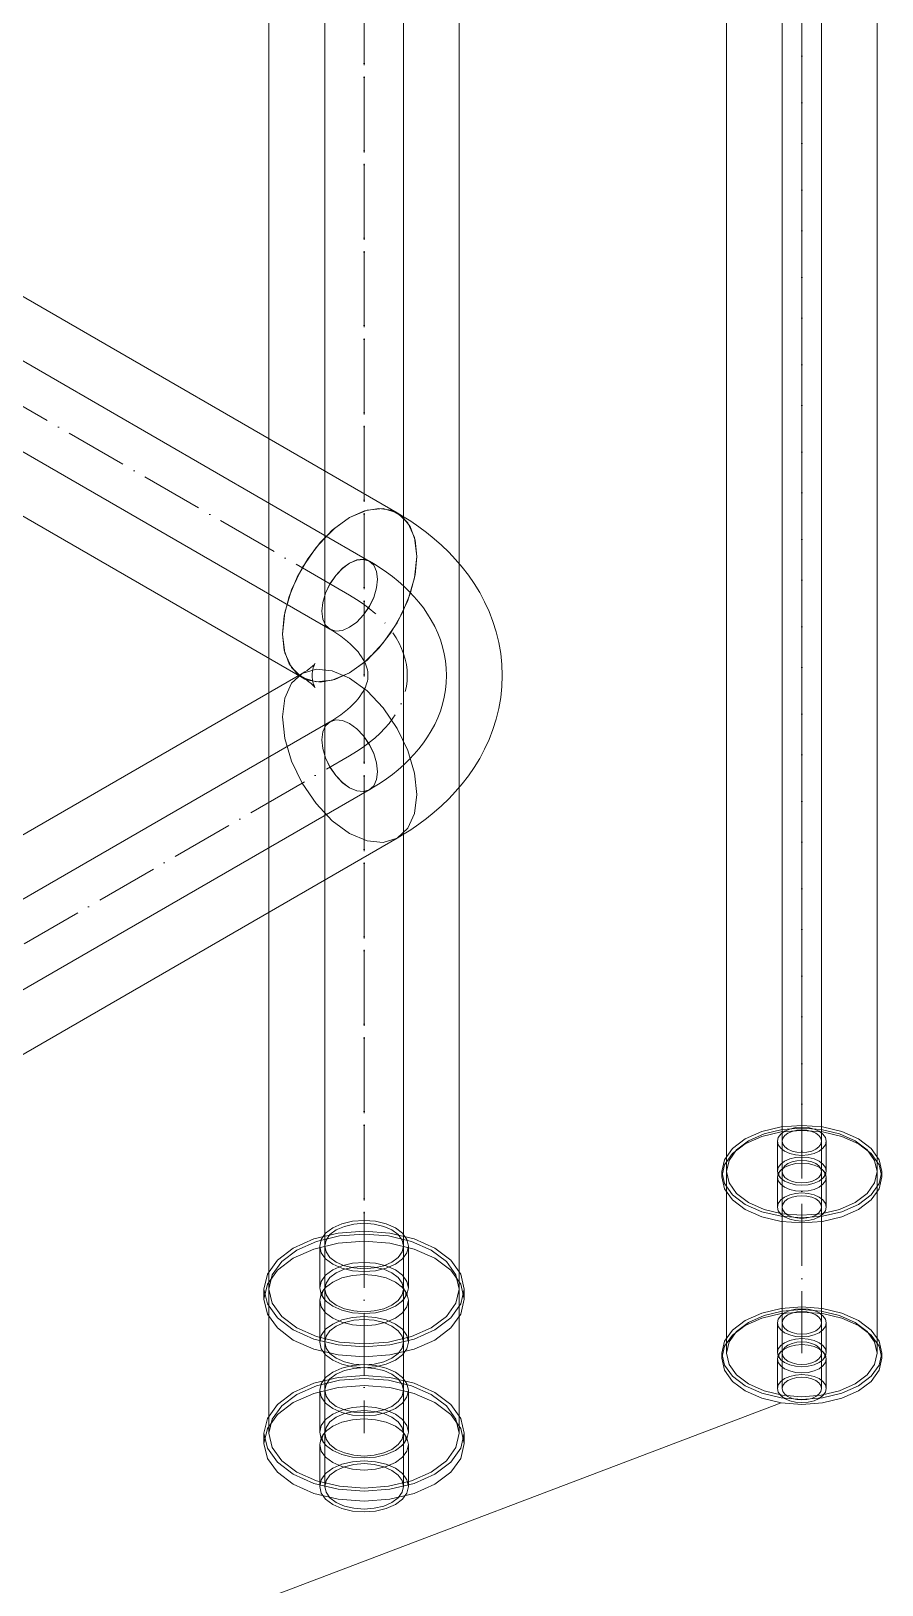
# Model space of a CAD drawing. Header units: millimetres. Extents: x -88595 to 880822, y -1054509 to -148035.
# Drawn here: x 444070.1 to 444207.6, y -317359.5 to -317108.7 of the extents above; entities that cross this region are included whole.
import ezdxf

# ---------------------------------------------------------------- set-up
doc = ezdxf.new("R2010")
doc.units = ezdxf.units.MM
doc.linetypes.add('$12$ADSK_Осевая', pattern=[14, 10, -2, 0, -2])
doc.linetypes.add('$13$ADSK_Осевая', pattern=[14, 10, -2, 0, -2])
for name, color, linetype, lineweight in [('Изоляция', 7, 'Continuous', 18), ('Марки', 7, 'Continuous', 20), ('Трубопровод', 7, 'Continuous', 18), ('Трубопроводы', 7, 'Continuous', 18)]:
    doc.layers.add(name, color=color, linetype=linetype, lineweight=lineweight)

# ---------------------------------------------------------------- blocks, each defined once
blk = doc.blocks.new('$0$ADSK_МедьПайка_Отвод-гнутая труба - Отвод _гнутая труба_-V123-В_ОВ3_2')
at = {"layer": 'Трубопроводы', "color": 134, "true_color": 0x00a6a6}
for points in [[(-8212.56, 1896.72, 0), (-8212.41, 1898.15, 0), (-8211.96, 1899.66, 0), (-8211.24, 1901.14, 0), (-8210.31, 1902.5, 0), (-8209.23, 1903.65, 0), (-8208.07, 1904.49, 0), (-8206.91, 1904.99, 0), (-8205.82, 1905.1, 0), (-8204.89, 1904.81, 0), (-8204.18, 1904.15, 0), (-8203.73, 1903.15, 0), (-8203.58, 1901.9, 0)], [(-8192.42, 1886.35, 0), (-8192.46, 1887.52, 0), (-8192.58, 1888.69, 0), (-8192.78, 1889.84, 0), (-8193.06, 1890.98, 0), (-8193.41, 1892.09, 0), (-8193.83, 1893.18, 0), (-8194.32, 1894.24, 0), (-8194.88, 1895.27, 0), (-8195.49, 1896.27, 0), (-8196.15, 1897.24, 0), (-8196.87, 1898.17, 0), (-8197.64, 1899.06, 0), (-8198.46, 1899.93, 0), (-8199.32, 1900.76, 0), (-8200.22, 1901.55, 0), (-8201.16, 1902.31, 0), (-8202.14, 1903.04, 0), (-8203.16, 1903.74, 0), (-8204.21, 1904.4, 0), (-8204.89, 1904.81, 0)], [(-8203.58, 1901.9, 0), (-8203.73, 1900.47, 0), (-8204.18, 1898.96, 0), (-8204.89, 1897.48, 0), (-8205.82, 1896.12, 0), (-8206.91, 1894.97, 0), (-8208.07, 1894.12, 0), (-8209.23, 1893.63, 0), (-8210.31, 1893.52, 0), (-8211.24, 1893.81, 0), (-8211.96, 1894.47, 0), (-8212.41, 1895.46, 0), (-8212.56, 1896.72, 0)], [(-8205.12, 1886.35, 0), (-8205.13, 1886.64, 0), (-8205.16, 1886.94, 0), (-8205.21, 1887.24, 0), (-8205.29, 1887.56, 0), (-8205.39, 1887.89, 0), (-8205.53, 1888.23, 0), (-8205.69, 1888.58, 0), (-8205.89, 1888.95, 0), (-8206.13, 1889.34, 0), (-8206.4, 1889.73, 0), (-8206.72, 1890.14, 0), (-8207.07, 1890.56, 0), (-8207.48, 1890.98, 0), (-8207.92, 1891.41, 0), (-8208.41, 1891.84, 0), (-8208.95, 1892.28, 0), (-8209.52, 1892.71, 0), (-8210.14, 1893.13, 0), (-8210.8, 1893.55, 0), (-8211.24, 1893.81, 0)], [(-8205.12, 1886.35, 0), (-8205.13, 1886.05, 0), (-8205.16, 1885.76, 0), (-8205.21, 1885.45, 0), (-8205.29, 1885.14, 0), (-8205.39, 1884.81, 0), (-8205.53, 1884.47, 0), (-8205.69, 1884.11, 0), (-8205.89, 1883.74, 0), (-8206.13, 1883.36, 0), (-8206.4, 1882.96, 0), (-8206.72, 1882.55, 0), (-8207.07, 1882.13, 0), (-8207.48, 1881.71, 0), (-8207.92, 1881.28, 0), (-8208.41, 1880.85, 0), (-8208.95, 1880.42, 0), (-8209.52, 1879.99, 0), (-8210.14, 1879.56, 0), (-8210.8, 1879.15, 0), (-8211.24, 1878.88, 0)], [(-8192.42, 1886.35, 0), (-8192.46, 1885.17, 0), (-8192.58, 1884.01, 0), (-8192.78, 1882.85, 0), (-8193.06, 1881.72, 0), (-8193.41, 1880.6, 0), (-8193.83, 1879.51, 0), (-8194.32, 1878.45, 0), (-8194.88, 1877.42, 0), (-8195.49, 1876.42, 0), (-8196.15, 1875.46, 0), (-8196.87, 1874.53, 0), (-8197.64, 1873.63, 0), (-8198.46, 1872.77, 0), (-8199.32, 1871.94, 0), (-8200.22, 1871.14, 0), (-8201.16, 1870.38, 0), (-8202.14, 1869.65, 0), (-8203.16, 1868.96, 0), (-8204.21, 1868.29, 0), (-8204.89, 1867.89, 0)], [(-8203.58, 1870.79, 0), (-8203.73, 1872.22, 0), (-8204.18, 1873.73, 0), (-8204.89, 1875.22, 0), (-8205.82, 1876.58, 0), (-8206.91, 1877.72, 0), (-8208.07, 1878.57, 0), (-8209.23, 1879.06, 0), (-8210.31, 1879.17, 0), (-8211.24, 1878.88, 0), (-8211.96, 1878.22, 0), (-8212.41, 1877.23, 0), (-8212.56, 1875.98, 0)], [(-8212.56, 1875.98, 0), (-8212.41, 1874.55, 0), (-8211.96, 1873.04, 0), (-8211.24, 1871.55, 0), (-8210.31, 1870.19, 0), (-8209.23, 1869.05, 0), (-8208.07, 1868.2, 0), (-8206.91, 1867.71, 0), (-8205.82, 1867.6, 0), (-8204.89, 1867.89, 0), (-8204.18, 1868.55, 0), (-8203.73, 1869.54, 0), (-8203.58, 1870.79, 0)]]:
    blk.add_polyline3d(points, dxfattribs=at)
blk = doc.blocks.new('$0$ADSK_МедьПайка_Муфта - Муфта медная под пайку-4466393-В_ОВ3_2')
at = {"layer": 'Трубопроводы', "color": 134, "true_color": 0x00a6a6}
for p, q in [((-8212.91, 1770.95), (-8212.91, 1764.18)), ((-8212.1, 1770.95), (-8212.1, 1755.44)), ((-8199.4, 1755.44), (-8199.4, 1770.95)), ((-8198.59, 1764.18), (-8198.59, 1770.95)), ((-8212.91, 1762.22), (-8212.91, 1755.44)), ((-8198.59, 1755.44), (-8198.59, 1762.22))]:
    blk.add_line(p, q, dxfattribs=at)
for points in [[(-8200.68, 1773.88, 0), (-8202.17, 1774.53, 0), (-8203.89, 1774.95, 0), (-8205.75, 1775.09, 0), (-8207.6, 1774.95, 0), (-8209.33, 1774.53, 0), (-8210.81, 1773.88, 0), (-8211.95, 1773.02, 0), (-8212.66, 1772.02, 0), (-8212.91, 1770.95, 0), (-8212.66, 1769.88, 0), (-8211.95, 1768.89, 0), (-8210.81, 1768.03, 0)], [(-8210.24, 1768.36, 0), (-8211.25, 1769.12, 0), (-8211.88, 1770, 0), (-8212.1, 1770.95, 0), (-8211.88, 1771.9, 0), (-8211.25, 1772.79, 0), (-8210.24, 1773.55, 0), (-8208.92, 1774.13, 0), (-8207.39, 1774.49, 0), (-8205.75, 1774.62, 0), (-8204.1, 1774.49, 0), (-8202.57, 1774.13, 0), (-8201.26, 1773.55, 0)], [(-8210.81, 1768.03, 0), (-8209.33, 1767.37, 0), (-8207.6, 1766.96, 0), (-8205.75, 1766.82, 0), (-8203.89, 1766.96, 0), (-8202.17, 1767.37, 0), (-8200.68, 1768.03, 0), (-8199.55, 1768.89, 0), (-8198.83, 1769.88, 0), (-8198.59, 1770.95, 0), (-8198.83, 1772.02, 0), (-8199.55, 1773.02, 0), (-8200.68, 1773.88, 0)], [(-8201.26, 1773.55, 0), (-8200.25, 1772.79, 0), (-8199.61, 1771.9, 0), (-8199.4, 1770.95, 0), (-8199.61, 1770, 0), (-8200.25, 1769.12, 0), (-8201.26, 1768.36, 0), (-8202.57, 1767.78, 0), (-8204.1, 1767.41, 0), (-8205.75, 1767.29, 0), (-8207.39, 1767.41, 0), (-8208.92, 1767.78, 0), (-8210.24, 1768.36, 0)], [(-8200.68, 1767.1, 0), (-8202.17, 1767.76, 0), (-8203.89, 1768.17, 0), (-8205.75, 1768.31, 0), (-8207.6, 1768.17, 0), (-8209.33, 1767.76, 0), (-8210.81, 1767.1, 0), (-8211.95, 1766.24, 0), (-8212.66, 1765.25, 0), (-8212.91, 1764.18, 0), (-8212.66, 1763.11, 0), (-8211.95, 1762.11, 0), (-8210.81, 1761.25, 0)], [(-8210.81, 1759.29, 0), (-8211.95, 1760.15, 0), (-8212.66, 1761.15, 0), (-8212.91, 1762.22, 0), (-8212.66, 1763.29, 0), (-8211.95, 1764.28, 0), (-8210.81, 1765.14, 0), (-8209.33, 1765.8, 0), (-8207.6, 1766.21, 0), (-8205.75, 1766.35, 0), (-8203.89, 1766.21, 0), (-8202.17, 1765.8, 0), (-8200.68, 1765.14, 0)], [(-8210.81, 1761.25, 0), (-8209.33, 1760.6, 0), (-8207.6, 1760.18, 0), (-8205.75, 1760.04, 0), (-8203.89, 1760.18, 0), (-8202.17, 1760.6, 0), (-8200.68, 1761.25, 0), (-8199.55, 1762.11, 0), (-8198.83, 1763.11, 0), (-8198.59, 1764.18, 0), (-8198.83, 1765.25, 0), (-8199.55, 1766.24, 0), (-8200.68, 1767.1, 0)], [(-8211.82, 1764.41, 0), (-8211.93, 1764.3, 0), (-8212.03, 1764.19, 0), (-8212.12, 1764.08, 0), (-8212.2, 1763.98, 0), (-8212.27, 1763.88, 0), (-8212.33, 1763.79, 0), (-8212.38, 1763.7, 0), (-8212.41, 1763.62, 0), (-8212.45, 1763.54, 0), (-8212.47, 1763.46, 0), (-8212.49, 1763.39, 0), (-8212.5, 1763.32, 0), (-8212.5, 1763.26, 0), (-8212.51, 1763.2, 0), (-8212.5, 1763.13, 0), (-8212.5, 1763.07, 0), (-8212.49, 1763, 0), (-8212.47, 1762.93, 0), (-8212.44, 1762.85, 0), (-8212.41, 1762.77, 0), (-8212.37, 1762.69, 0), (-8212.33, 1762.6, 0), (-8212.27, 1762.5, 0), (-8212.2, 1762.41, 0), (-8212.12, 1762.3, 0), (-8212.03, 1762.2, 0), (-8211.93, 1762.09, 0), (-8211.82, 1761.98, 0)], [(-8200.68, 1765.14, 0), (-8199.55, 1764.28, 0), (-8198.83, 1763.29, 0), (-8198.59, 1762.22, 0), (-8198.83, 1761.15, 0), (-8199.55, 1760.15, 0), (-8200.68, 1759.29, 0), (-8202.17, 1758.64, 0), (-8203.89, 1758.22, 0), (-8205.75, 1758.08, 0), (-8207.6, 1758.22, 0), (-8209.33, 1758.64, 0), (-8210.81, 1759.29, 0)], [(-8199.68, 1764.41, 0), (-8199.56, 1764.3, 0), (-8199.46, 1764.19, 0), (-8199.37, 1764.08, 0), (-8199.29, 1763.98, 0), (-8199.22, 1763.88, 0), (-8199.16, 1763.79, 0), (-8199.12, 1763.7, 0), (-8199.08, 1763.62, 0), (-8199.05, 1763.54, 0), (-8199.02, 1763.46, 0), (-8199.01, 1763.39, 0), (-8198.99, 1763.32, 0), (-8198.99, 1763.26, 0), (-8198.99, 1763.2, 0), (-8198.99, 1763.13, 0), (-8199, 1763.07, 0), (-8199.01, 1763, 0), (-8199.02, 1762.93, 0), (-8199.05, 1762.85, 0), (-8199.08, 1762.77, 0), (-8199.12, 1762.69, 0), (-8199.17, 1762.6, 0), (-8199.22, 1762.5, 0), (-8199.29, 1762.41, 0), (-8199.37, 1762.3, 0), (-8199.46, 1762.2, 0), (-8199.57, 1762.09, 0), (-8199.68, 1761.98, 0)], [(-8210.81, 1752.52, 0), (-8211.95, 1753.37, 0), (-8212.66, 1754.37, 0), (-8212.91, 1755.44, 0), (-8212.66, 1756.51, 0), (-8211.95, 1757.51, 0), (-8210.81, 1758.36, 0), (-8209.33, 1759.02, 0), (-8207.6, 1759.43, 0), (-8205.75, 1759.57, 0), (-8203.89, 1759.43, 0), (-8202.17, 1759.02, 0), (-8200.68, 1758.36, 0)], [(-8201.26, 1758.03, 0), (-8202.57, 1758.61, 0), (-8204.1, 1758.98, 0), (-8205.75, 1759.11, 0), (-8207.39, 1758.98, 0), (-8208.92, 1758.61, 0), (-8210.24, 1758.03, 0), (-8211.25, 1757.27, 0), (-8211.88, 1756.39, 0), (-8212.1, 1755.44, 0), (-8211.88, 1754.49, 0), (-8211.25, 1753.61, 0), (-8210.24, 1752.85, 0)], [(-8200.68, 1758.36, 0), (-8199.55, 1757.51, 0), (-8198.83, 1756.51, 0), (-8198.59, 1755.44, 0), (-8198.83, 1754.37, 0), (-8199.55, 1753.37, 0), (-8200.68, 1752.52, 0), (-8202.17, 1751.86, 0), (-8203.89, 1751.45, 0), (-8205.75, 1751.31, 0), (-8207.6, 1751.45, 0), (-8209.33, 1751.86, 0), (-8210.81, 1752.52, 0)], [(-8210.24, 1752.85, 0), (-8208.92, 1752.26, 0), (-8207.39, 1751.9, 0), (-8205.75, 1751.77, 0), (-8204.1, 1751.9, 0), (-8202.57, 1752.26, 0), (-8201.26, 1752.85, 0), (-8200.25, 1753.61, 0), (-8199.61, 1754.49, 0), (-8199.4, 1755.44, 0), (-8199.61, 1756.39, 0), (-8200.25, 1757.27, 0), (-8201.26, 1758.03, 0)]]:
    blk.add_polyline3d(points, dxfattribs=at)
blk = doc.blocks.new('$0$ADSK_МедьПайка_Муфта - Муфта медная под пайку-V128-В_ОВ3_2')
at = {"layer": 'Трубопроводы', "color": 190, "true_color": 0x8000ff}
for p, q in [((-8138.97, 1781.84), (-8138.97, 1777.03)), ((-8138.21, 1781.84), (-8138.21, 1771.23)), ((-8131.86, 1771.23), (-8131.86, 1781.84)), ((-8131.1, 1777.03), (-8131.1, 1781.84)), ((-8138.97, 1776.05), (-8138.97, 1771.23)), ((-8131.1, 1771.23), (-8131.1, 1776.05))]:
    blk.add_line(p, q, dxfattribs=at)
for points in [[(-8132.25, 1783.45, 0), (-8133.07, 1783.81, 0), (-8134.02, 1784.04, 0), (-8135.04, 1784.12, 0), (-8136.05, 1784.04, 0), (-8137, 1783.81, 0), (-8137.82, 1783.45, 0), (-8138.44, 1782.98, 0), (-8138.84, 1782.43, 0), (-8138.97, 1781.84, 0), (-8138.84, 1781.26, 0), (-8138.44, 1780.71, 0), (-8137.82, 1780.24, 0)], [(-8137.28, 1780.55, 0), (-8137.79, 1780.93, 0), (-8138.1, 1781.37, 0), (-8138.21, 1781.84, 0), (-8138.1, 1782.32, 0), (-8137.79, 1782.76, 0), (-8137.28, 1783.14, 0), (-8136.62, 1783.43, 0), (-8135.86, 1783.62, 0), (-8135.04, 1783.68, 0), (-8134.21, 1783.62, 0), (-8133.45, 1783.43, 0), (-8132.79, 1783.14, 0)], [(-8137.82, 1780.24, 0), (-8137, 1779.88, 0), (-8136.05, 1779.65, 0), (-8135.04, 1779.57, 0), (-8134.02, 1779.65, 0), (-8133.07, 1779.88, 0), (-8132.25, 1780.24, 0), (-8131.63, 1780.71, 0), (-8131.23, 1781.26, 0), (-8131.1, 1781.84, 0), (-8131.23, 1782.43, 0), (-8131.63, 1782.98, 0), (-8132.25, 1783.45, 0)], [(-8132.79, 1783.14, 0), (-8132.29, 1782.76, 0), (-8131.97, 1782.32, 0), (-8131.86, 1781.84, 0), (-8131.97, 1781.37, 0), (-8132.29, 1780.93, 0), (-8132.79, 1780.55, 0), (-8133.45, 1780.26, 0), (-8134.21, 1780.07, 0), (-8135.04, 1780.01, 0), (-8135.86, 1780.07, 0), (-8136.62, 1780.26, 0), (-8137.28, 1780.55, 0)], [(-8132.25, 1778.63, 0), (-8133.07, 1779, 0), (-8134.02, 1779.22, 0), (-8135.04, 1779.3, 0), (-8136.05, 1779.22, 0), (-8137, 1779, 0), (-8137.82, 1778.63, 0), (-8138.44, 1778.16, 0), (-8138.84, 1777.62, 0), (-8138.97, 1777.03, 0), (-8138.84, 1776.44, 0), (-8138.44, 1775.89, 0), (-8137.82, 1775.42, 0)], [(-8137.82, 1775.42, 0), (-8137, 1775.06, 0), (-8136.05, 1774.83, 0), (-8135.04, 1774.76, 0), (-8134.02, 1774.83, 0), (-8133.07, 1775.06, 0), (-8132.25, 1775.42, 0), (-8131.63, 1775.89, 0), (-8131.23, 1776.44, 0), (-8131.1, 1777.03, 0), (-8131.23, 1777.62, 0), (-8131.63, 1778.16, 0), (-8132.25, 1778.63, 0)], [(-8137.82, 1774.44, 0), (-8138.44, 1774.91, 0), (-8138.84, 1775.46, 0), (-8138.97, 1776.05, 0), (-8138.84, 1776.64, 0), (-8138.44, 1777.18, 0), (-8137.82, 1777.65, 0), (-8137, 1778.02, 0), (-8136.05, 1778.24, 0), (-8135.04, 1778.32, 0), (-8134.02, 1778.24, 0), (-8133.07, 1778.02, 0), (-8132.25, 1777.65, 0)], [(-8138.37, 1775.82, 0), (-8138.44, 1775.88, 0), (-8138.49, 1775.95, 0), (-8138.55, 1776.01, 0), (-8138.59, 1776.07, 0), (-8138.63, 1776.12, 0), (-8138.66, 1776.18, 0), (-8138.69, 1776.23, 0), (-8138.71, 1776.28, 0), (-8138.73, 1776.33, 0), (-8138.75, 1776.37, 0), (-8138.76, 1776.42, 0), (-8138.76, 1776.46, 0), (-8138.77, 1776.5, 0), (-8138.77, 1776.54, 0), (-8138.77, 1776.58, 0), (-8138.76, 1776.62, 0), (-8138.76, 1776.66, 0), (-8138.75, 1776.71, 0), (-8138.73, 1776.75, 0), (-8138.71, 1776.8, 0), (-8138.69, 1776.85, 0), (-8138.66, 1776.9, 0), (-8138.63, 1776.96, 0), (-8138.59, 1777.01, 0), (-8138.54, 1777.07, 0), (-8138.49, 1777.13, 0), (-8138.43, 1777.19, 0), (-8138.37, 1777.25, 0)], [(-8132.25, 1777.65, 0), (-8131.63, 1777.18, 0), (-8131.23, 1776.64, 0), (-8131.1, 1776.05, 0), (-8131.23, 1775.46, 0), (-8131.63, 1774.91, 0), (-8132.25, 1774.44, 0), (-8133.07, 1774.08, 0), (-8134.02, 1773.85, 0), (-8135.04, 1773.78, 0), (-8136.05, 1773.85, 0), (-8137, 1774.08, 0), (-8137.82, 1774.44, 0)], [(-8131.7, 1775.82, 0), (-8131.63, 1775.88, 0), (-8131.58, 1775.95, 0), (-8131.53, 1776.01, 0), (-8131.48, 1776.07, 0), (-8131.44, 1776.12, 0), (-8131.41, 1776.18, 0), (-8131.38, 1776.23, 0), (-8131.36, 1776.28, 0), (-8131.34, 1776.33, 0), (-8131.32, 1776.37, 0), (-8131.31, 1776.42, 0), (-8131.31, 1776.46, 0), (-8131.3, 1776.5, 0), (-8131.3, 1776.54, 0), (-8131.3, 1776.58, 0), (-8131.31, 1776.62, 0), (-8131.31, 1776.66, 0), (-8131.32, 1776.71, 0), (-8131.34, 1776.75, 0), (-8131.36, 1776.8, 0), (-8131.38, 1776.85, 0), (-8131.41, 1776.9, 0), (-8131.44, 1776.96, 0), (-8131.48, 1777.01, 0), (-8131.53, 1777.07, 0), (-8131.58, 1777.13, 0), (-8131.64, 1777.19, 0), (-8131.7, 1777.25, 0)], [(-8137.82, 1769.62, 0), (-8138.44, 1770.09, 0), (-8138.84, 1770.64, 0), (-8138.97, 1771.23, 0), (-8138.84, 1771.82, 0), (-8138.44, 1772.37, 0), (-8137.82, 1772.84, 0), (-8137, 1773.2, 0), (-8136.05, 1773.42, 0), (-8135.04, 1773.5, 0), (-8134.02, 1773.42, 0), (-8133.07, 1773.2, 0), (-8132.25, 1772.84, 0)], [(-8132.79, 1772.53, 0), (-8133.45, 1772.82, 0), (-8134.21, 1773, 0), (-8135.04, 1773.06, 0), (-8135.86, 1773, 0), (-8136.62, 1772.82, 0), (-8137.28, 1772.53, 0), (-8137.79, 1772.15, 0), (-8138.1, 1771.7, 0), (-8138.21, 1771.23, 0), (-8138.1, 1770.76, 0), (-8137.79, 1770.31, 0), (-8137.28, 1769.93, 0)], [(-8132.25, 1772.84, 0), (-8131.63, 1772.37, 0), (-8131.23, 1771.82, 0), (-8131.1, 1771.23, 0), (-8131.23, 1770.64, 0), (-8131.63, 1770.09, 0), (-8132.25, 1769.62, 0), (-8133.07, 1769.26, 0), (-8134.02, 1769.04, 0), (-8135.04, 1768.96, 0), (-8136.05, 1769.04, 0), (-8137, 1769.26, 0), (-8137.82, 1769.62, 0)], [(-8137.28, 1769.93, 0), (-8136.62, 1769.64, 0), (-8135.86, 1769.46, 0), (-8135.04, 1769.4, 0), (-8134.21, 1769.46, 0), (-8133.45, 1769.64, 0), (-8132.79, 1769.93, 0), (-8132.29, 1770.31, 0), (-8131.97, 1770.76, 0), (-8131.86, 1771.23, 0), (-8131.97, 1771.7, 0), (-8132.29, 1772.15, 0), (-8132.79, 1772.53, 0)]]:
    blk.add_polyline3d(points, dxfattribs=at)
blk = doc.blocks.new('$0$ADSK_МедьПайка_Муфта - Муфта медная под пайку-V131-В_ОВ3_2')
at = {"layer": 'Трубопроводы', "color": 190, "true_color": 0x8000ff}
for p, q in [((-8138.97, 1811.15), (-8138.97, 1806.34)), ((-8138.21, 1811.15), (-8138.21, 1800.54)), ((-8131.86, 1800.54), (-8131.86, 1811.15)), ((-8131.1, 1806.34), (-8131.1, 1811.15)), ((-8138.97, 1805.36), (-8138.97, 1800.54)), ((-8131.1, 1800.54), (-8131.1, 1805.36))]:
    blk.add_line(p, q, dxfattribs=at)
for points in [[(-8132.25, 1812.76, 0), (-8133.07, 1813.12, 0), (-8134.02, 1813.35, 0), (-8135.04, 1813.43, 0), (-8136.05, 1813.35, 0), (-8137, 1813.12, 0), (-8137.82, 1812.76, 0), (-8138.44, 1812.29, 0), (-8138.84, 1811.74, 0), (-8138.97, 1811.15, 0), (-8138.84, 1810.57, 0), (-8138.44, 1810.02, 0), (-8137.82, 1809.55, 0)], [(-8137.28, 1809.86, 0), (-8137.79, 1810.24, 0), (-8138.1, 1810.68, 0), (-8138.21, 1811.15, 0), (-8138.1, 1811.63, 0), (-8137.79, 1812.07, 0), (-8137.28, 1812.45, 0), (-8136.62, 1812.74, 0), (-8135.86, 1812.92, 0), (-8135.04, 1812.99, 0), (-8134.21, 1812.92, 0), (-8133.45, 1812.74, 0), (-8132.79, 1812.45, 0)], [(-8137.82, 1809.55, 0), (-8137, 1809.19, 0), (-8136.05, 1808.96, 0), (-8135.04, 1808.88, 0), (-8134.02, 1808.96, 0), (-8133.07, 1809.19, 0), (-8132.25, 1809.55, 0), (-8131.63, 1810.02, 0), (-8131.23, 1810.57, 0), (-8131.1, 1811.15, 0), (-8131.23, 1811.74, 0), (-8131.63, 1812.29, 0), (-8132.25, 1812.76, 0)], [(-8132.79, 1812.45, 0), (-8132.29, 1812.07, 0), (-8131.97, 1811.63, 0), (-8131.86, 1811.15, 0), (-8131.97, 1810.68, 0), (-8132.29, 1810.24, 0), (-8132.79, 1809.86, 0), (-8133.45, 1809.57, 0), (-8134.21, 1809.38, 0), (-8135.04, 1809.32, 0), (-8135.86, 1809.38, 0), (-8136.62, 1809.57, 0), (-8137.28, 1809.86, 0)], [(-8132.25, 1807.94, 0), (-8133.07, 1808.3, 0), (-8134.02, 1808.53, 0), (-8135.04, 1808.61, 0), (-8136.05, 1808.53, 0), (-8137, 1808.3, 0), (-8137.82, 1807.94, 0), (-8138.44, 1807.47, 0), (-8138.84, 1806.92, 0), (-8138.97, 1806.34, 0), (-8138.84, 1805.75, 0), (-8138.44, 1805.2, 0), (-8137.82, 1804.73, 0)], [(-8137.82, 1803.75, 0), (-8138.44, 1804.22, 0), (-8138.84, 1804.77, 0), (-8138.97, 1805.36, 0), (-8138.84, 1805.94, 0), (-8138.44, 1806.49, 0), (-8137.82, 1806.96, 0), (-8137, 1807.32, 0), (-8136.05, 1807.55, 0), (-8135.04, 1807.63, 0), (-8134.02, 1807.55, 0), (-8133.07, 1807.32, 0), (-8132.25, 1806.96, 0)], [(-8138.37, 1806.56, 0), (-8138.44, 1806.5, 0), (-8138.49, 1806.44, 0), (-8138.55, 1806.38, 0), (-8138.59, 1806.32, 0), (-8138.63, 1806.26, 0), (-8138.66, 1806.21, 0), (-8138.69, 1806.15, 0), (-8138.71, 1806.1, 0), (-8138.73, 1806.06, 0), (-8138.75, 1806.01, 0), (-8138.76, 1805.97, 0), (-8138.76, 1805.93, 0), (-8138.77, 1805.89, 0), (-8138.77, 1805.85, 0), (-8138.77, 1805.81, 0), (-8138.76, 1805.76, 0), (-8138.76, 1805.72, 0), (-8138.75, 1805.68, 0), (-8138.73, 1805.63, 0), (-8138.71, 1805.59, 0), (-8138.69, 1805.54, 0), (-8138.66, 1805.48, 0), (-8138.63, 1805.43, 0), (-8138.59, 1805.37, 0), (-8138.54, 1805.31, 0), (-8138.49, 1805.25, 0), (-8138.43, 1805.19, 0), (-8138.37, 1805.13, 0)], [(-8137.82, 1804.73, 0), (-8137, 1804.37, 0), (-8136.05, 1804.14, 0), (-8135.04, 1804.06, 0), (-8134.02, 1804.14, 0), (-8133.07, 1804.37, 0), (-8132.25, 1804.73, 0), (-8131.63, 1805.2, 0), (-8131.23, 1805.75, 0), (-8131.1, 1806.34, 0), (-8131.23, 1806.92, 0), (-8131.63, 1807.47, 0), (-8132.25, 1807.94, 0)], [(-8132.25, 1806.96, 0), (-8131.63, 1806.49, 0), (-8131.23, 1805.94, 0), (-8131.1, 1805.36, 0), (-8131.23, 1804.77, 0), (-8131.63, 1804.22, 0), (-8132.25, 1803.75, 0), (-8133.07, 1803.39, 0), (-8134.02, 1803.16, 0), (-8135.04, 1803.08, 0), (-8136.05, 1803.16, 0), (-8137, 1803.39, 0), (-8137.82, 1803.75, 0)], [(-8131.7, 1806.56, 0), (-8131.63, 1806.5, 0), (-8131.58, 1806.44, 0), (-8131.53, 1806.38, 0), (-8131.48, 1806.32, 0), (-8131.44, 1806.26, 0), (-8131.41, 1806.21, 0), (-8131.38, 1806.15, 0), (-8131.36, 1806.1, 0), (-8131.34, 1806.06, 0), (-8131.32, 1806.01, 0), (-8131.31, 1805.97, 0), (-8131.31, 1805.93, 0), (-8131.3, 1805.89, 0), (-8131.3, 1805.85, 0), (-8131.3, 1805.81, 0), (-8131.31, 1805.76, 0), (-8131.31, 1805.72, 0), (-8131.32, 1805.68, 0), (-8131.34, 1805.63, 0), (-8131.36, 1805.59, 0), (-8131.38, 1805.54, 0), (-8131.41, 1805.48, 0), (-8131.44, 1805.43, 0), (-8131.48, 1805.37, 0), (-8131.53, 1805.31, 0), (-8131.58, 1805.25, 0), (-8131.64, 1805.19, 0), (-8131.7, 1805.13, 0)], [(-8137.82, 1798.93, 0), (-8138.44, 1799.4, 0), (-8138.84, 1799.95, 0), (-8138.97, 1800.54, 0), (-8138.84, 1801.13, 0), (-8138.44, 1801.68, 0), (-8137.82, 1802.15, 0), (-8137, 1802.51, 0), (-8136.05, 1802.73, 0), (-8135.04, 1802.81, 0), (-8134.02, 1802.73, 0), (-8133.07, 1802.51, 0), (-8132.25, 1802.15, 0)], [(-8132.79, 1801.84, 0), (-8133.45, 1802.13, 0), (-8134.21, 1802.31, 0), (-8135.04, 1802.37, 0), (-8135.86, 1802.31, 0), (-8136.62, 1802.13, 0), (-8137.28, 1801.84, 0), (-8137.79, 1801.46, 0), (-8138.1, 1801.01, 0), (-8138.21, 1800.54, 0), (-8138.1, 1800.06, 0), (-8137.79, 1799.62, 0), (-8137.28, 1799.24, 0)], [(-8132.25, 1802.15, 0), (-8131.63, 1801.68, 0), (-8131.23, 1801.13, 0), (-8131.1, 1800.54, 0), (-8131.23, 1799.95, 0), (-8131.63, 1799.4, 0), (-8132.25, 1798.93, 0), (-8133.07, 1798.57, 0), (-8134.02, 1798.34, 0), (-8135.04, 1798.27, 0), (-8136.05, 1798.34, 0), (-8137, 1798.57, 0), (-8137.82, 1798.93, 0)], [(-8137.28, 1799.24, 0), (-8136.62, 1798.95, 0), (-8135.86, 1798.77, 0), (-8135.04, 1798.71, 0), (-8134.21, 1798.77, 0), (-8133.45, 1798.95, 0), (-8132.79, 1799.24, 0), (-8132.29, 1799.62, 0), (-8131.97, 1800.06, 0), (-8131.86, 1800.54, 0), (-8131.97, 1801.01, 0), (-8132.29, 1801.46, 0), (-8132.79, 1801.84, 0)]]:
    blk.add_polyline3d(points, dxfattribs=at)

msp = doc.modelspace()

# ---------------------------------------------------------------- linework, layer by layer
at = {"layer": 'Изоляция', "color": 190, "true_color": 0x8000ff}
for p, q in [((444182.45, -313992.15), (444182.45, -317322.09)), ((444206.8, -317322.09), (444206.8, -313992.15)), ((444181.69, -317292.78), (444181.69, -317293.6)), ((444207.56, -317293.6), (444207.56, -317292.78)), ((444181.69, -317322.09), (444181.69, -317322.9)), ((444207.56, -317322.9), (444207.56, -317322.09))]:
    msp.add_line(p, q, dxfattribs=at)
at = {"layer": 'Изоляция', "color": 134, "true_color": 0x00a6a6}
for p, q in [((444108.56, -314042.17), (444108.56, -317335.02)), ((444139.26, -317335.02), (444139.26, -314042.17)), ((444129.26, -317186.43), (444012.9, -317119.25)), ((443997.55, -317145.83), (444113.91, -317213.02)), ((444113.91, -317212.35), (443426.37, -317609.31)), ((443441.72, -317635.9), (444129.26, -317238.94)), ((444107.75, -317311.73), (444107.75, -317313.36)), ((444140.07, -317313.36), (444140.07, -317311.73)), ((444107.75, -317335.02), (444107.75, -317336.65)), ((444140.07, -317336.65), (444140.07, -317335.02))]:
    msp.add_line(p, q, dxfattribs=at)
for points in [[(444121.59, -317187.19, 0), (444118.78, -317189.24, 0), (444116.16, -317192, 0), (444113.91, -317195.29, 0), (444112.19, -317198.88, 0), (444111.1, -317202.53, 0), (444110.74, -317205.99, 0)], [(444110.74, -317205.99, 0), (444111.01, -317203.04, 0), (444111.81, -317199.93, 0), (444113.1, -317196.81, 0), (444114.82, -317193.83, 0), (444116.88, -317191.15, 0), (444119.18, -317188.9, 0), (444121.59, -317187.19, 0)], [(444121.59, -317187.19, 0), (444124.01, -317186.11, 0), (444126.3, -317185.71, 0), (444128.36, -317186.02, 0), (444130.08, -317187.01, 0), (444131.37, -317188.64, 0), (444132.17, -317190.83, 0), (444132.44, -317193.46, 0)], [(444132.44, -317193.46, 0), (444132.07, -317190.43, 0), (444130.99, -317188.03, 0), (444129.26, -317186.43, 0), (444127.02, -317185.74, 0), (444124.4, -317186, 0), (444121.59, -317187.19, 0)], [(444146.24, -317212.69, 0), (444146.18, -317210.89, 0), (444145.99, -317209.11, 0), (444145.69, -317207.35, 0), (444145.27, -317205.63, 0), (444144.74, -317203.96, 0), (444144.11, -317202.34, 0), (444143.39, -317200.78, 0), (444142.59, -317199.28, 0), (444141.71, -317197.85, 0), (444140.77, -317196.48, 0), (444139.76, -317195.18, 0), (444138.7, -317193.94, 0), (444137.59, -317192.77, 0), (444136.44, -317191.66, 0), (444135.24, -317190.6, 0), (444134.01, -317189.61, 0), (444132.75, -317188.67, 0), (444131.45, -317187.78, 0), (444130.12, -317186.94, 0), (444129.26, -317186.43, 0)], [(444121.59, -317212.26, 0), (444124.4, -317210.21, 0), (444127.02, -317207.44, 0), (444129.26, -317204.16, 0), (444130.99, -317200.56, 0), (444132.07, -317196.91, 0), (444132.44, -317193.46, 0)], [(444132.44, -317193.46, 0), (444132.17, -317196.41, 0), (444131.37, -317199.52, 0), (444130.07, -317202.64, 0), (444128.35, -317205.62, 0), (444126.3, -317208.3, 0), (444124, -317210.55, 0), (444121.59, -317212.26, 0)], [(444110.74, -317205.99, 0), (444111.1, -317209.02, 0), (444112.19, -317211.42, 0), (444113.91, -317213.02, 0), (444116.16, -317213.71, 0), (444118.78, -317213.45, 0), (444121.59, -317212.26, 0)], [(444121.59, -317212.26, 0), (444119.17, -317213.34, 0), (444116.88, -317213.74, 0), (444114.82, -317213.43, 0), (444113.1, -317212.44, 0), (444111.81, -317210.81, 0), (444111.01, -317208.62, 0), (444110.74, -317205.99, 0)], [(444110.74, -317219.38, 0), (444111.1, -317216.35, 0), (444112.19, -317213.95, 0), (444113.91, -317212.35, 0), (444116.16, -317211.66, 0), (444118.78, -317211.92, 0), (444121.59, -317213.11, 0)], [(444121.59, -317213.11, 0), (444118.78, -317211.92, 0), (444116.16, -317211.66, 0), (444113.91, -317212.35, 0), (444112.19, -317213.95, 0), (444111.1, -317216.35, 0), (444110.74, -317219.38, 0)], [(444116, -317210.75, 0), (444115.98, -317210.77, 0), (444115.93, -317210.84, 0), (444115.84, -317210.94, 0), (444115.71, -317211.07, 0), (444115.53, -317211.23, 0), (444115.3, -317211.42, 0), (444115.03, -317211.63, 0), (444114.71, -317211.86, 0), (444114.34, -317212.1, 0), (444113.92, -317212.35, 0), (444113.91, -317212.35, 0)], [(444115.54, -317212.69, 0), (444115.55, -317212.36, 0), (444115.58, -317212.04, 0), (444115.63, -317211.74, 0), (444115.7, -317211.47, 0), (444115.77, -317211.24, 0), (444115.85, -317211.05, 0), (444115.91, -317210.91, 0), (444115.96, -317210.81, 0), (444115.99, -317210.76, 0), (444116, -317210.75, 0)], [(444116, -317214.62, 0), (444115.98, -317214.6, 0), (444115.93, -317214.54, 0), (444115.84, -317214.44, 0), (444115.71, -317214.3, 0), (444115.53, -317214.14, 0), (444115.3, -317213.95, 0), (444115.03, -317213.74, 0), (444114.71, -317213.51, 0), (444114.34, -317213.27, 0), (444113.92, -317213.02, 0), (444113.91, -317213.02, 0)], [(444115.54, -317212.69, 0), (444115.55, -317213.01, 0), (444115.58, -317213.33, 0), (444115.63, -317213.63, 0), (444115.7, -317213.9, 0), (444115.77, -317214.13, 0), (444115.85, -317214.32, 0), (444115.91, -317214.46, 0), (444115.96, -317214.56, 0), (444115.99, -317214.61, 0), (444116, -317214.62, 0)], [(444121.59, -317213.11, 0), (444124.4, -317215.16, 0), (444127.02, -317217.93, 0), (444129.26, -317221.22, 0), (444130.99, -317224.81, 0), (444132.07, -317228.46, 0), (444132.44, -317231.91, 0)], [(444132.44, -317231.91, 0), (444132.07, -317228.46, 0), (444130.99, -317224.81, 0), (444129.26, -317221.22, 0), (444127.02, -317217.93, 0), (444124.4, -317215.16, 0), (444121.59, -317213.11, 0)], [(444146.24, -317212.69, 0), (444146.18, -317214.48, 0), (444145.99, -317216.26, 0), (444145.69, -317218.02, 0), (444145.27, -317219.74, 0), (444144.74, -317221.41, 0), (444144.11, -317223.03, 0), (444143.39, -317224.6, 0), (444142.59, -317226.09, 0), (444141.71, -317227.53, 0), (444140.77, -317228.89, 0), (444139.76, -317230.19, 0), (444138.7, -317231.43, 0), (444137.59, -317232.6, 0), (444136.44, -317233.71, 0), (444135.24, -317234.77, 0), (444134.01, -317235.76, 0), (444132.75, -317236.71, 0), (444131.45, -317237.59, 0), (444130.12, -317238.43, 0), (444129.26, -317238.94, 0)], [(444121.59, -317238.18, 0), (444118.78, -317236.13, 0), (444116.16, -317233.37, 0), (444113.91, -317230.08, 0), (444112.19, -317226.49, 0), (444111.1, -317222.84, 0), (444110.74, -317219.38, 0)], [(444110.74, -317219.38, 0), (444111.1, -317222.84, 0), (444112.19, -317226.49, 0), (444113.91, -317230.08, 0), (444116.16, -317233.37, 0), (444118.78, -317236.13, 0), (444121.59, -317238.18, 0)], [(444132.44, -317231.91, 0), (444132.07, -317234.94, 0), (444130.99, -317237.34, 0), (444129.26, -317238.94, 0), (444127.02, -317239.64, 0), (444124.4, -317239.38, 0), (444121.59, -317238.18, 0)], [(444121.59, -317238.18, 0), (444124.4, -317239.38, 0), (444127.02, -317239.64, 0), (444129.26, -317238.94, 0), (444130.99, -317237.34, 0), (444132.07, -317234.94, 0), (444132.44, -317231.91, 0)], [(444135.34, -317305.13, 0), (444131.99, -317303.65, 0), (444128.1, -317302.71, 0), (444123.91, -317302.4, 0), (444119.73, -317302.71, 0), (444115.83, -317303.65, 0), (444112.49, -317305.13, 0)], [(444112.49, -317306.76, 0), (444115.83, -317305.28, 0), (444119.73, -317304.35, 0), (444123.91, -317304.03, 0), (444128.1, -317304.35, 0), (444131.99, -317305.28, 0), (444135.34, -317306.76, 0)], [(444113.06, -317305.46, 0), (444116.24, -317304.05, 0), (444119.94, -317303.16, 0), (444123.91, -317302.86, 0), (444127.89, -317303.16, 0), (444131.59, -317304.05, 0), (444134.77, -317305.46, 0)], [(444112.49, -317305.13, 0), (444109.92, -317307.06, 0), (444108.3, -317309.31, 0), (444107.75, -317311.73, 0), (444108.3, -317314.14, 0), (444109.92, -317316.39, 0), (444112.49, -317318.32, 0)], [(444112.49, -317319.96, 0), (444109.92, -317318.02, 0), (444108.3, -317315.77, 0), (444107.75, -317313.36, 0), (444108.3, -317310.94, 0), (444109.92, -317308.69, 0), (444112.49, -317306.76, 0)], [(444113.06, -317317.99, 0), (444110.62, -317316.16, 0), (444109.09, -317314.02, 0), (444108.56, -317311.73, 0), (444109.09, -317309.43, 0), (444110.62, -317307.29, 0), (444113.06, -317305.46, 0)], [(444134.77, -317305.46, 0), (444137.21, -317307.29, 0), (444138.74, -317309.43, 0), (444139.26, -317311.73, 0), (444138.74, -317314.02, 0), (444137.21, -317316.16, 0), (444134.77, -317317.99, 0)], [(444135.34, -317318.32, 0), (444137.91, -317316.39, 0), (444139.52, -317314.14, 0), (444140.07, -317311.73, 0), (444139.52, -317309.31, 0), (444137.91, -317307.06, 0), (444135.34, -317305.13, 0)], [(444135.34, -317306.76, 0), (444137.91, -317308.69, 0), (444139.52, -317310.94, 0), (444140.07, -317313.36, 0), (444139.52, -317315.77, 0), (444137.91, -317318.02, 0), (444135.34, -317319.96, 0)], [(444112.49, -317318.32, 0), (444115.83, -317319.81, 0), (444119.73, -317320.74, 0), (444123.91, -317321.06, 0), (444128.1, -317320.74, 0), (444131.99, -317319.81, 0), (444135.34, -317318.32, 0)], [(444135.34, -317319.96, 0), (444131.99, -317321.44, 0), (444128.1, -317322.37, 0), (444123.91, -317322.69, 0), (444119.73, -317322.37, 0), (444115.83, -317321.44, 0), (444112.49, -317319.96, 0)], [(444134.77, -317317.99, 0), (444131.59, -317319.4, 0), (444127.89, -317320.29, 0), (444123.91, -317320.59, 0), (444119.94, -317320.29, 0), (444116.24, -317319.4, 0), (444113.06, -317317.99, 0)], [(444135.34, -317328.42, 0), (444131.99, -317326.94, 0), (444128.1, -317326.01, 0), (444123.91, -317325.69, 0), (444119.73, -317326.01, 0), (444115.83, -317326.94, 0), (444112.49, -317328.42, 0)], [(444112.49, -317330.06, 0), (444115.83, -317328.57, 0), (444119.73, -317327.64, 0), (444123.91, -317327.32, 0), (444128.1, -317327.64, 0), (444131.99, -317328.57, 0), (444135.34, -317330.06, 0)], [(444113.06, -317328.75, 0), (444116.24, -317327.34, 0), (444119.94, -317326.46, 0), (444123.91, -317326.16, 0), (444127.89, -317326.46, 0), (444131.59, -317327.34, 0), (444134.77, -317328.75, 0)], [(444112.49, -317328.42, 0), (444109.92, -317330.35, 0), (444108.3, -317332.61, 0), (444107.75, -317335.02, 0), (444108.3, -317337.43, 0), (444109.92, -317339.68, 0), (444112.49, -317341.62, 0)], [(444112.49, -317343.25, 0), (444109.92, -317341.32, 0), (444108.3, -317339.07, 0), (444107.75, -317336.65, 0), (444108.3, -317334.24, 0), (444109.92, -317331.99, 0), (444112.49, -317330.06, 0)], [(444113.06, -317341.29, 0), (444110.62, -317339.45, 0), (444109.09, -317337.31, 0), (444108.56, -317335.02, 0), (444109.09, -317332.73, 0), (444110.62, -317330.59, 0), (444113.06, -317328.75, 0)], [(444134.77, -317328.75, 0), (444137.21, -317330.59, 0), (444138.74, -317332.73, 0), (444139.26, -317335.02, 0), (444138.74, -317337.31, 0), (444137.21, -317339.45, 0), (444134.77, -317341.29, 0)], [(444135.34, -317341.62, 0), (444137.91, -317339.68, 0), (444139.52, -317337.43, 0), (444140.07, -317335.02, 0), (444139.52, -317332.61, 0), (444137.91, -317330.35, 0), (444135.34, -317328.42, 0)], [(444135.34, -317330.06, 0), (444137.91, -317331.99, 0), (444139.52, -317334.24, 0), (444140.07, -317336.65, 0), (444139.52, -317339.07, 0), (444137.91, -317341.32, 0), (444135.34, -317343.25, 0)], [(444112.49, -317341.62, 0), (444115.83, -317343.1, 0), (444119.73, -317344.03, 0), (444123.91, -317344.35, 0), (444128.1, -317344.03, 0), (444131.99, -317343.1, 0), (444135.34, -317341.62, 0)], [(444134.77, -317341.29, 0), (444131.59, -317342.69, 0), (444127.89, -317343.58, 0), (444123.91, -317343.88, 0), (444119.94, -317343.58, 0), (444116.24, -317342.69, 0), (444113.06, -317341.29, 0)], [(444135.34, -317343.25, 0), (444131.99, -317344.73, 0), (444128.1, -317345.67, 0), (444123.91, -317345.98, 0), (444119.73, -317345.67, 0), (444115.83, -317344.73, 0), (444112.49, -317343.25, 0)]]:
    msp.add_polyline3d(points, dxfattribs=at)
at = {"layer": 'Изоляция', "color": 190, "true_color": 0x8000ff}
for points in [[(444185.48, -317287.5, 0), (444183.42, -317289.04, 0), (444182.13, -317290.85, 0), (444181.69, -317292.78, 0), (444182.13, -317294.71, 0), (444183.42, -317296.51, 0), (444185.48, -317298.06, 0)], [(444203.77, -317287.5, 0), (444201.09, -317286.31, 0), (444197.97, -317285.57, 0), (444194.62, -317285.31, 0), (444191.28, -317285.57, 0), (444188.16, -317286.31, 0), (444185.48, -317287.5, 0)], [(444185.48, -317288.31, 0), (444188.16, -317287.13, 0), (444191.28, -317286.38, 0), (444194.62, -317286.13, 0), (444197.97, -317286.38, 0), (444201.09, -317287.13, 0), (444203.77, -317288.31, 0)], [(444186.01, -317287.81, 0), (444188.54, -317286.69, 0), (444191.47, -317285.99, 0), (444194.62, -317285.75, 0), (444197.77, -317285.99, 0), (444200.71, -317286.69, 0), (444203.23, -317287.81, 0)], [(444203.77, -317298.06, 0), (444205.83, -317296.51, 0), (444207.12, -317294.71, 0), (444207.56, -317292.78, 0), (444207.12, -317290.85, 0), (444205.83, -317289.04, 0), (444203.77, -317287.5, 0)], [(444185.48, -317298.88, 0), (444183.42, -317297.33, 0), (444182.13, -317295.53, 0), (444181.69, -317293.6, 0), (444182.13, -317291.66, 0), (444183.42, -317289.86, 0), (444185.48, -317288.31, 0)], [(444186.01, -317297.75, 0), (444184.08, -317296.29, 0), (444182.86, -317294.6, 0), (444182.45, -317292.78, 0), (444182.86, -317290.96, 0), (444184.08, -317289.26, 0), (444186.01, -317287.81, 0)], [(444203.23, -317287.81, 0), (444205.17, -317289.26, 0), (444206.38, -317290.96, 0), (444206.8, -317292.78, 0), (444206.38, -317294.6, 0), (444205.17, -317296.29, 0), (444203.23, -317297.75, 0)], [(444203.77, -317288.31, 0), (444205.83, -317289.86, 0), (444207.12, -317291.66, 0), (444207.56, -317293.6, 0), (444207.12, -317295.53, 0), (444205.83, -317297.33, 0), (444203.77, -317298.88, 0)], [(444185.48, -317298.06, 0), (444188.16, -317299.25, 0), (444191.28, -317299.99, 0), (444194.62, -317300.25, 0), (444197.97, -317299.99, 0), (444201.09, -317299.25, 0), (444203.77, -317298.06, 0)], [(444203.77, -317298.88, 0), (444201.09, -317300.06, 0), (444197.97, -317300.81, 0), (444194.62, -317301.06, 0), (444191.28, -317300.81, 0), (444188.16, -317300.06, 0), (444185.48, -317298.88, 0)], [(444203.23, -317297.75, 0), (444200.71, -317298.87, 0), (444197.77, -317299.57, 0), (444194.62, -317299.81, 0), (444191.47, -317299.57, 0), (444188.54, -317298.87, 0), (444186.01, -317297.75, 0)], [(444203.77, -317316.81, 0), (444201.09, -317315.62, 0), (444197.97, -317314.87, 0), (444194.62, -317314.62, 0), (444191.28, -317314.87, 0), (444188.16, -317315.62, 0), (444185.48, -317316.81, 0)], [(444186.01, -317317.12, 0), (444188.54, -317316, 0), (444191.47, -317315.3, 0), (444194.62, -317315.06, 0), (444197.77, -317315.3, 0), (444200.71, -317316, 0), (444203.23, -317317.12, 0)], [(444185.48, -317316.81, 0), (444183.42, -317318.35, 0), (444182.13, -317320.15, 0), (444181.69, -317322.09, 0), (444182.13, -317324.02, 0), (444183.42, -317325.82, 0), (444185.48, -317327.37, 0)], [(444185.48, -317328.18, 0), (444183.42, -317326.64, 0), (444182.13, -317324.84, 0), (444181.69, -317322.9, 0), (444182.13, -317320.97, 0), (444183.42, -317319.17, 0), (444185.48, -317317.62, 0)], [(444186.01, -317327.06, 0), (444184.08, -317325.6, 0), (444182.86, -317323.91, 0), (444182.45, -317322.09, 0), (444182.86, -317320.27, 0), (444184.08, -317318.57, 0), (444186.01, -317317.12, 0)], [(444185.48, -317317.62, 0), (444188.16, -317316.44, 0), (444191.28, -317315.69, 0), (444194.62, -317315.44, 0), (444197.97, -317315.69, 0), (444201.09, -317316.44, 0), (444203.77, -317317.62, 0)], [(444203.23, -317317.12, 0), (444205.17, -317318.57, 0), (444206.38, -317320.27, 0), (444206.8, -317322.09, 0), (444206.38, -317323.91, 0), (444205.17, -317325.6, 0), (444203.23, -317327.06, 0)], [(444203.77, -317327.37, 0), (444205.83, -317325.82, 0), (444207.12, -317324.02, 0), (444207.56, -317322.09, 0), (444207.12, -317320.15, 0), (444205.83, -317318.35, 0), (444203.77, -317316.81, 0)], [(444203.77, -317317.62, 0), (444205.83, -317319.17, 0), (444207.12, -317320.97, 0), (444207.56, -317322.9, 0), (444207.12, -317324.84, 0), (444205.83, -317326.64, 0), (444203.77, -317328.18, 0)], [(444185.48, -317327.37, 0), (444188.16, -317328.55, 0), (444191.28, -317329.3, 0), (444194.62, -317329.56, 0), (444197.97, -317329.3, 0), (444201.09, -317328.55, 0), (444203.77, -317327.37, 0)], [(444203.23, -317327.06, 0), (444200.71, -317328.17, 0), (444197.77, -317328.88, 0), (444194.62, -317329.12, 0), (444191.47, -317328.88, 0), (444188.54, -317328.17, 0), (444186.01, -317327.06, 0)], [(444203.77, -317328.18, 0), (444201.09, -317329.37, 0), (444197.97, -317330.12, 0), (444194.62, -317330.37, 0), (444191.28, -317330.12, 0), (444188.16, -317329.37, 0), (444185.48, -317328.18, 0)]]:
    msp.add_polyline3d(points, dxfattribs=at)
at = {"layer": 'Марки'}
msp.add_line((444191.28, -317330.12), (431927.24, -321979.65), dxfattribs=at)
at = {"layer": 'Трубопровод', "color": 190, "true_color": 0x8000ff}
for p, q in [((444191.45, -313992.15), (444191.45, -317322.09)), ((444197.8, -317322.09), (444197.8, -313992.15))]:
    msp.add_line(p, q, dxfattribs=at)
at = {"layer": 'Трубопровод', "color": 190, "linetype": '$12$ADSK_Осевая', "true_color": 0x8000ff}
for p, q in [((444194.62, -313992.15), (444194.62, -317292.78)), ((444194.62, -313992.15), (444194.62, -317292.78)), ((444194.62, -317322.09), (444194.62, -314019.23)), ((444194.62, -317322.09), (444194.62, -314019.23))]:
    msp.add_line(p, q, dxfattribs=at)
at = {"layer": 'Трубопровод', "color": 134, "true_color": 0x00a6a6}
for p, q in [((444117.56, -314042.17), (444117.56, -317335.02)), ((444130.26, -317335.02), (444130.26, -314042.17)), ((444124.76, -317194.22), (444008.4, -317127.04)), ((444002.05, -317138.04), (444118.41, -317205.22)), ((444118.41, -317220.15), (443430.87, -317617.1)), ((443437.22, -317628.1), (444124.76, -317231.15))]:
    msp.add_line(p, q, dxfattribs=at)
at = {"layer": 'Трубопровод', "color": 134, "linetype": '$12$ADSK_Осевая', "true_color": 0x00a6a6}
for p, q in [((444123.91, -314042.17), (444123.91, -317311.73)), ((444123.91, -314042.17), (444123.91, -317311.73)), ((444123.91, -314058.55), (444123.91, -317335.02)), ((444123.91, -314058.55), (444123.91, -317335.02)), ((444121.59, -317199.72), (444005.22, -317132.54)), ((444121.59, -317199.72), (444005.22, -317132.54)), ((443434.04, -317622.6), (444121.59, -317225.65)), ((443434.04, -317622.6), (444121.59, -317225.65))]:
    msp.add_line(p, q, dxfattribs=at)
at = {"layer": 'Трубопровод', "color": 134, "true_color": 0x00a6a6}
for points in [[(444121.59, -317194.54, 0), (444120.43, -317195.39, 0), (444119.34, -317196.53, 0), (444118.41, -317197.89, 0), (444117.7, -317199.38, 0), (444117.25, -317200.89, 0), (444117.1, -317202.32, 0)], [(444126.08, -317197.13, 0), (444125.93, -317195.88, 0), (444125.48, -317194.89, 0), (444124.76, -317194.22, 0), (444123.83, -317193.94, 0), (444122.75, -317194.05, 0), (444121.59, -317194.54, 0)], [(444121.59, -317204.91, 0), (444122.75, -317204.06, 0), (444123.83, -317202.92, 0), (444124.76, -317201.56, 0), (444125.48, -317200.07, 0), (444125.93, -317198.56, 0), (444126.08, -317197.13, 0)], [(444117.1, -317202.32, 0), (444117.25, -317203.57, 0), (444117.7, -317204.56, 0), (444118.41, -317205.22, 0), (444119.34, -317205.51, 0), (444120.43, -317205.4, 0), (444121.59, -317204.91, 0)], [(444117.1, -317223.06, 0), (444117.25, -317221.8, 0), (444117.7, -317220.81, 0), (444118.41, -317220.15, 0), (444119.34, -317219.86, 0), (444120.43, -317219.97, 0), (444121.59, -317220.46, 0)], [(444121.59, -317220.46, 0), (444122.75, -317221.31, 0), (444123.83, -317222.45, 0), (444124.76, -317223.81, 0), (444125.48, -317225.3, 0), (444125.93, -317226.81, 0), (444126.08, -317228.24, 0)], [(444121.59, -317230.83, 0), (444120.43, -317229.99, 0), (444119.34, -317228.84, 0), (444118.41, -317227.48, 0), (444117.7, -317226, 0), (444117.25, -317224.49, 0), (444117.1, -317223.06, 0)], [(444126.08, -317228.24, 0), (444125.93, -317229.49, 0), (444125.48, -317230.49, 0), (444124.76, -317231.15, 0), (444123.83, -317231.43, 0), (444122.75, -317231.33, 0), (444121.59, -317230.83, 0)], [(444119.42, -317314.32, 0), (444118.41, -317313.56, 0), (444117.78, -317312.67, 0), (444117.56, -317311.73, 0), (444117.78, -317310.78, 0), (444118.41, -317309.89, 0), (444119.42, -317309.13, 0)], [(444119.42, -317309.13, 0), (444120.74, -317308.55, 0), (444122.27, -317308.18, 0), (444123.91, -317308.06, 0), (444125.56, -317308.18, 0), (444127.09, -317308.55, 0), (444128.4, -317309.13, 0)], [(444128.4, -317309.13, 0), (444129.41, -317309.89, 0), (444130.05, -317310.78, 0), (444130.26, -317311.73, 0), (444130.05, -317312.67, 0), (444129.41, -317313.56, 0), (444128.4, -317314.32, 0)], [(444128.4, -317314.32, 0), (444127.09, -317314.9, 0), (444125.56, -317315.27, 0), (444123.91, -317315.39, 0), (444122.27, -317315.27, 0), (444120.74, -317314.9, 0), (444119.42, -317314.32, 0)], [(444119.42, -317337.61, 0), (444118.41, -317336.85, 0), (444117.78, -317335.97, 0), (444117.56, -317335.02, 0), (444117.78, -317334.07, 0), (444118.41, -317333.19, 0), (444119.42, -317332.43, 0)], [(444119.42, -317332.43, 0), (444120.74, -317331.84, 0), (444122.27, -317331.48, 0), (444123.91, -317331.35, 0), (444125.56, -317331.48, 0), (444127.09, -317331.84, 0), (444128.4, -317332.43, 0)], [(444128.4, -317332.43, 0), (444129.41, -317333.19, 0), (444130.05, -317334.07, 0), (444130.26, -317335.02, 0), (444130.05, -317335.97, 0), (444129.41, -317336.85, 0), (444128.4, -317337.61, 0)], [(444128.4, -317337.61, 0), (444127.09, -317338.19, 0), (444125.56, -317338.56, 0), (444123.91, -317338.69, 0), (444122.27, -317338.56, 0), (444120.74, -317338.19, 0), (444119.42, -317337.61, 0)]]:
    msp.add_polyline3d(points, dxfattribs=at)
at = {"layer": 'Трубопровод', "color": 190, "true_color": 0x8000ff}
for points in [[(444192.38, -317294.07, 0), (444191.87, -317293.7, 0), (444191.56, -317293.25, 0), (444191.45, -317292.78, 0), (444191.56, -317292.3, 0), (444191.87, -317291.86, 0), (444192.38, -317291.48, 0)], [(444192.38, -317291.48, 0), (444193.04, -317291.19, 0), (444193.8, -317291.01, 0), (444194.62, -317290.95, 0), (444195.45, -317291.01, 0), (444196.21, -317291.19, 0), (444196.87, -317291.48, 0)], [(444196.87, -317291.48, 0), (444197.37, -317291.86, 0), (444197.69, -317292.3, 0), (444197.8, -317292.78, 0), (444197.69, -317293.25, 0), (444197.37, -317293.7, 0), (444196.87, -317294.07, 0)], [(444196.87, -317294.07, 0), (444196.21, -317294.37, 0), (444195.45, -317294.55, 0), (444194.62, -317294.61, 0), (444193.8, -317294.55, 0), (444193.04, -317294.37, 0), (444192.38, -317294.07, 0)], [(444192.38, -317323.38, 0), (444191.87, -317323, 0), (444191.56, -317322.56, 0), (444191.45, -317322.09, 0), (444191.56, -317321.61, 0), (444191.87, -317321.17, 0), (444192.38, -317320.79, 0)], [(444192.38, -317320.79, 0), (444193.04, -317320.5, 0), (444193.8, -317320.32, 0), (444194.62, -317320.25, 0), (444195.45, -317320.32, 0), (444196.21, -317320.5, 0), (444196.87, -317320.79, 0)], [(444196.87, -317320.79, 0), (444197.37, -317321.17, 0), (444197.69, -317321.61, 0), (444197.8, -317322.09, 0), (444197.69, -317322.56, 0), (444197.37, -317323, 0), (444196.87, -317323.38, 0)], [(444196.87, -317323.38, 0), (444196.21, -317323.67, 0), (444195.45, -317323.86, 0), (444194.62, -317323.92, 0), (444193.8, -317323.86, 0), (444193.04, -317323.67, 0), (444192.38, -317323.38, 0)]]:
    msp.add_polyline3d(points, dxfattribs=at)
at = {"layer": 'Трубопроводы', "color": 134, "linetype": '$13$ADSK_Осевая', "true_color": 0x00a6a6}
msp.add_ellipse((444099.14, -317212.69), major_axis=(31.75, 0), ratio=0.57735, start_param=5.497787, end_param=7.068583, dxfattribs=at)

# ---------------------------------------------------------------- block references
at = {"layer": 'Трубопроводы', "color": 134, "true_color": 0x00a6a6}
for name, p in [('$0$ADSK_МедьПайка_Отвод-гнутая труба - Отвод _гнутая труба_-V123-В_ОВ3_2', (452329.66, -319099.03)), ('$0$ADSK_МедьПайка_Муфта - Муфта медная под пайку-4466393-В_ОВ3_2', (452329.66, -319075.74)), ('$0$ADSK_МедьПайка_Муфта - Муфта медная под пайку-4466393-В_ОВ3_2', (452329.66, -319099.03))]:
    msp.add_blockref(name, p, dxfattribs=at)
at = {"layer": 'Трубопроводы', "color": 190, "true_color": 0x8000ff}
for name in ['$0$ADSK_МедьПайка_Муфта - Муфта медная под пайку-V131-В_ОВ3_2', '$0$ADSK_МедьПайка_Муфта - Муфта медная под пайку-V128-В_ОВ3_2']:
    msp.add_blockref(name, (452329.66, -319099.03), dxfattribs=at)

doc.saveas('drawing.dxf')
